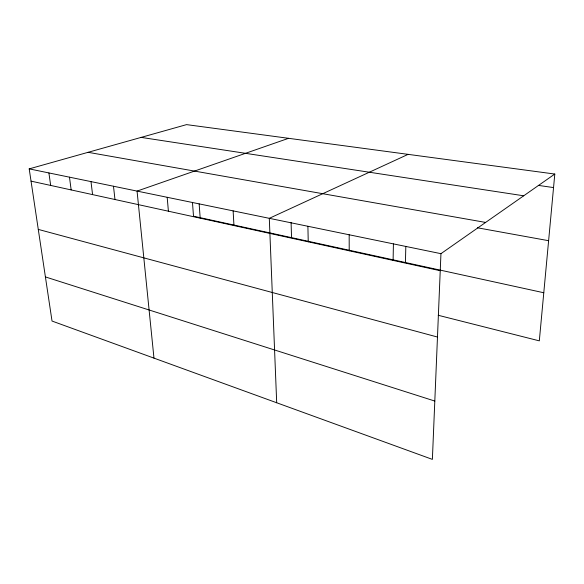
<?xml version="1.0" encoding="UTF-8"?>
<svg xmlns="http://www.w3.org/2000/svg" width="584" height="584" viewBox="0 0 584 584"><rect width="100%" height="100%" fill="white"/><g stroke="black" fill="none" stroke-linecap="round" stroke-linejoin="round"><path stroke-width="0.88" d="M393.105 260.398L393.412 243.886M405.427 262.523L405.829 246.36M554.8 174.047L440.949 253.675L432.379 459.382L52.027 321.047L29.2 168.878L186.559 124.618L554.8 174.047L539.317 340.859L438.219 315.28M408.106 154.358L269.297 218.328L276.692 402.763M288.576 138.313L137.058 191.092L153.972 358.123M538.309 185.383L553.544 187.573M141.153 137.393L523.709 195.793M88.096 152.315L485.625 222.431M477.449 227.789L548.617 240.696M29.2 168.878L440.949 253.675M543.784 292.752L193.508 216.219L192.486 202.721M31.04 181.135L440.241 270.721M38.281 229.403L437.474 337.041M45.406 276.925L434.81 401.055M48.903 172.937L50.669 185.427M69.481 177.178L71.16 189.917M90.987 181.602L92.579 194.603M113.486 186.238L114.975 199.509M167.185 197.297L168.404 211.204M199.151 203.882L200.188 218.168M233.126 210.875L233.958 225.555M291.087 222.438L291.54 237.637M307.899 226.278L308.235 241.82M349.174 234.775L349.21 250.792"/></g></svg>
